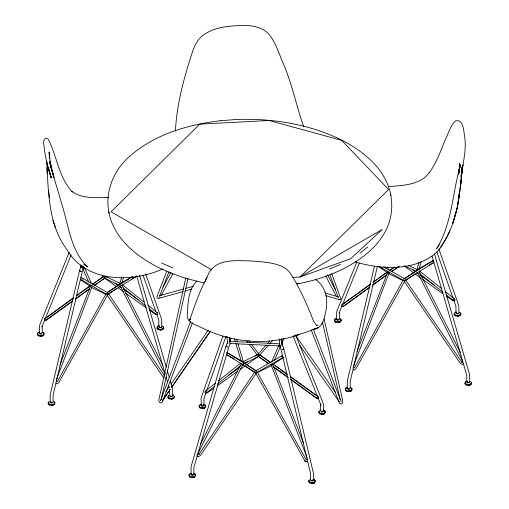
<?xml version="1.0" encoding="UTF-8"?>
<svg xmlns="http://www.w3.org/2000/svg" width="509" height="509" viewBox="0 0 509 509"><rect width="100%" height="100%" fill="white"/><g stroke="black" fill="none" stroke-linecap="round" stroke-linejoin="round"><path stroke-width="0.76" d="M191.429 473.338L190.207 473.567L189.03 474.808L189.819 476.22L192.097 476.908L192.097 477.722L194.413 477.257L195.73 475.75L194.801 473.796L193.369 473.338M201.532 404.203L200.311 404.432L199.121 405.749L199.929 407.085L202.2 407.773L202.2 408.587L204.516 408.123L205.7 406.882L204.904 404.661M309.841 479.631L308.772 480.642L309.567 482.055L311.718 482.736L311.718 483.55L314.161 483.092L315.472 481.584L314.543 479.631L313.029 479.166M319.945 410.496L318.869 411.584L319.671 412.92L321.822 413.601L321.822 414.415L324.265 413.957L325.569 412.519L324.653 410.489L323.132 410.031M459.131 171.463L459.633 163.173L459.156 171.558M462.127 167.945L461.472 176.464L462.159 167.569M462.089 169.026L462.147 167.766L461.071 177.399L462.159 167.855M461.93 170.598L462.089 167.537L461.027 181.961L458.73 198.192L459.748 191.18C457.515 212.838 451.044 234.948 437.059 252.012C415.109 271.621 381.375 269.668 355.015 261.849M175.414 131.118C176.68 105.318 183.335 80.206 191.212 55.723C193.49 48.355 196.245 40.688 202.487 35.713C214.461 26.557 230.539 25.73 245.039 25.45C253.59 25.577 262.714 27.607 268.797 34.046C275.821 42.54 278.83 53.553 283.252 63.491C292.128 83.89 296.365 105.847 303.644 126.779M461.746 173.932L461.892 171.368L461.421 177.908L462.108 168.034M307.614 458.927L306.972 459.907L306.081 459.5L256.88 371.557M459.347 168.937L459.582 165.641L459.137 171.285M459.112 171.896L459.652 167.016L458.685 173.34L460.257 164.668L459.742 167.601L459.85 167.054C452.386 194.203 451.807 224.106 436.633 248.57L437.944 246.929M459.124 171.609L459.258 170.038L458.564 174.651M41.032 336.385L41.032 335.571L43.176 334.884L43.965 333.541L42.762 332.237L44.092 334.146L43.176 335.698L41.032 336.385L38.589 335.934L37.272 334.197L38.169 332.472L39.683 332.008M51.873 405.482L51.873 404.668L54.018 403.981L54.794 402.568L53.604 401.334L54.921 403.173L54.018 404.795L51.873 405.482L49.43 405.037L48.1 403.529L49.01 401.569L49.01 402.384M159.279 325.754L157.854 326.212L156.95 327.936L158.267 329.679L160.589 330.131L160.589 329.317L162.861 328.623L163.65 327.281L162.441 325.976L163.364 327.427M168.695 396.123L168.695 395.315L167.906 397.465L169.109 398.776L171.431 399.228L171.431 398.42L173.703 397.72L174.479 396.307L173.283 395.073L172.061 394.85M336.812 318.22L335.297 318.685L334.4 320.409L335.717 322.146L338.161 322.598L338.161 321.783L340.305 321.096L341.094 319.754L339.891 318.443L339.999 318.978M349.002 391.695L349.002 390.88L351.146 390.193L351.923 388.781L350.733 387.54L352.05 389.385L351.146 391.007L349.002 391.695L346.559 391.243L345.229 389.436L346.139 387.782L347.653 387.317M457.718 316.344L457.718 315.529L459.99 314.836L460.779 313.493L459.57 312.182L460.899 314.098L459.99 315.65L457.718 316.344L455.396 315.885L454.079 314.148L454.982 312.424L456.408 311.966M467.249 381.063L465.824 381.521L464.908 383.481L466.238 384.989L468.56 385.44L468.56 384.626L470.831 383.932L471.608 382.52L470.526 381.508M459.054 171.915L459.462 167.964L459.016 171.889M453.163 299.375L453.086 300.176L453.627 300.743L446.228 294.832M462.293 167.945L461.568 173.677L461.873 171.431M459.01 172.106L459.271 170.063L459.016 171.883M462.299 167.881L461.16 175.707L462.98 164.897L461.784 171.1L462.573 167.327L462.452 167.919C464.233 157.968 466.091 147.864 464.812 137.716C463.584 132.474 464.119 118.985 455.644 120.824C449.88 125.984 448.251 134.465 444.65 141.108C440.323 152.064 436.175 163.294 429.157 172.875L429.475 172.43C420.281 185.251 402.473 185.384 388.24 186.657M459.341 194.031L460.308 187.293M230.322 341.883L230.889 338.008M459.932 165.953L459.322 169.974L459.512 168.702M458.673 174.002L458.902 172.589M457.725 204.898L459.538 192.268L457.158 208.136L452.736 223.483L457.158 208.136M243.556 363.394L243.391 361.994L226.931 352.584L227.345 353.176M185.791 277.971L158.865 399.813L158.833 400.946L159.552 402.422L160.176 402.702L161.124 402.893L162.015 402.422L162.536 401.321M161.588 397.834L188.012 278.461M79.519 270.686L81.147 271.469L79.519 270.686L50.194 394.806L50.086 402.104L50.556 402.727L52.662 402.619L53.063 401.945L53.063 395.239L82.388 271.119L83.603 267.791M374.465 266.15L347.323 381.018L347.214 388.316L347.685 388.94L349.791 388.831L350.192 388.157L350.192 381.451L377.328 266.582M272.894 364.158L272.086 365.265M226.009 346.037L227.37 346.966L226.009 346.037L191.021 466.906L191.168 474.852L193.274 474.954L193.865 474.337L193.865 467.625L228.853 346.756L230.303 343.562M37.392 333.885L38.589 335.126L38.589 335.934M48.221 402.912L49.43 404.222L49.43 405.037M157.077 327.624L158.267 328.865L158.267 329.679M167.906 396.651L169.109 397.962L169.109 398.776M334.521 320.097L335.717 321.332L335.717 322.146M345.35 389.124L346.559 390.435L346.559 391.243M454.206 313.837L455.396 315.077L455.396 315.885M465.035 382.863L466.238 384.174L466.238 384.989M119.615 285.085L119.456 284.372L121.734 276.864M52.567 402.377L51.676 403.077L50.894 402.899L50.455 402.492L50.703 401.665M416.674 270.864L419.079 262.262M122.001 282.406L123.604 277.1M418.901 269.376L421.42 261.041M79.633 270.101L81.103 266.239M222.987 336.023L201.1 397.987L201.271 405.718L202.347 406.061L203.963 405.272L203.963 398.56L206.069 392.585M206.864 390.346L225.856 336.595M199.929 407.085L199.929 407.9L202.2 408.587M189.819 476.22L189.819 477.035L192.097 477.722M319.671 412.92L319.671 413.734L321.822 414.415M309.567 482.055L309.567 482.869L311.718 483.55M190.697 321.236L160.526 400.545L161.62 399.043M162.435 401.582L192.517 322.668M353.609 365.583L389.016 273.257M59.909 365.131L90.328 286.243M56.2 380.108L91.9 287.114M357.038 351.344L387.54 272.563M166.736 271.31L157.039 296.353L156.944 297.81L158.305 298.497L183.31 291.536M159.463 296.359L168.905 271.952M173.283 395.887L173.283 395.073M69.192 252.292L39.39 325.925L39.25 333.077L39.715 333.63L40.879 333.859L42.228 332.924L42.228 326.212L41.961 326.975L71.165 254.818M356.784 262.065L336.519 312.132L336.379 319.289L336.843 319.843L338.008 320.072L339.357 319.13L339.357 312.424L339.089 313.188L342.067 305.826M342.665 304.35L359.354 263.121M39.25 333.077L39.524 332.415M170.318 395.786L170.451 396.645L171.234 396.823L172.246 396.123M170.273 380.815L172.621 389.086L172.347 396.358L170.241 396.466L169.643 395.849L169.643 389.442M336.379 319.289L336.653 318.621M338.86 319.563L338.682 320.008L337.193 320.085L336.754 319.677L337.06 319.226M467.447 381.998L467.58 382.857L468.363 383.035L469.374 382.329L468.935 381.922M199.121 405.749L199.789 407.76M189.03 474.808L189.685 476.895M318.869 411.584L319.537 413.594M308.772 480.642L309.434 482.729M226.142 345.458L227.892 341.762M271.691 361.874L278.919 345.077M274.485 360.194L280.389 346.578M281.63 343.715L284.111 337.982M259.017 354.544L258.502 355.53M119.545 284.658L119.768 283.685L132.397 276.489M449.841 230.742L446.705 237.372L440.272 248.087M347.214 388.316L347.494 387.724M318.087 325.13L316.363 325.442L317.05 325.741C312.583 321.771 311.699 314.874 308.893 309.701C304.974 300.195 300.552 290.893 295.583 281.891C292.3 276.342 289.265 269.91 283.119 267.015C273.034 262.065 261.441 261.836 250.473 260.913C234.312 260.589 213.074 258.248 206.972 277.545C199.56 291.142 194.61 305.833 189.622 320.409L190.563 318.545L189.832 319.525M200.311 404.432L200.311 405.247M205.038 404.897L205.7 406.882M190.207 473.567L190.092 474.102M194.801 474.604L194.801 473.796M324.653 411.304L324.653 410.489M243.098 363.948L197.918 453.583L198.192 454.753L197.925 454.378L198.618 454.569L198.319 454.709L199.114 454.289L198.803 454.505L254.697 372.124M205.032 281.362L206.972 277.545M200.559 443.988L241.221 363.623M433.102 261.022L433.452 260.353L403.701 279.034M318.787 327.421L312.908 329.577C320.282 329.062 323.756 322.07 324.755 315.688C328.591 303.09 327.51 287.381 315.459 279.505M161.27 295.258L172.901 273.562M416.572 270.508L416.896 269.897L433.509 260.423L433.057 261.041L433.452 260.353M163.115 287.038L171.024 272.347M157.077 328.439L157.593 327.497M171.431 399.228L173.703 398.534L174.479 396.307M334.521 320.912L335.297 318.685M468.56 385.44L470.831 384.747L471.608 382.52M105.999 293.986L57.46 381.413L56.162 381.629M107.393 295.252L58.675 382.813L57.358 383.678L56.187 383.786M403.128 280.198L354.588 367.625L353.698 368.032L353.042 367.059M404.521 281.464L355.804 369.025L354.487 369.89L353.316 369.998M38.169 332.472L38.035 333.02M157.854 326.212L157.854 327.026M346.139 387.782L346.139 388.596M465.824 381.521L465.824 382.335M257.592 354.709L257.777 354.385M145.701 274.046L161.677 319.525L161.786 326.67L161.506 327.262L160.437 327.605L158.808 326.823L159.209 326.154M160.589 330.131L162.861 329.438L163.771 327.885L163.65 327.281M338.161 322.598L340.305 321.911L341.221 320.358L341.094 319.754M438.904 249.073L458.806 305.737L458.914 312.882L458.634 313.474L457.566 313.818L455.937 313.035L456.338 312.367M90.43 285.683L90.061 286.312L90.43 286.904M438.332 246.331L439.407 244.689M46.274 319.716L45.167 320.555L44.518 320.174L44.328 319.321L73.379 297.854M39.931 333.013L39.626 333.465L40.828 333.98L41.553 333.796L41.42 332.937M50.455 402.492L50.76 402.04M161.417 327.096L160.392 327.726L159.304 327.204M343.403 305.928L342.996 306.526L369.808 287.063M347.889 388.252L347.583 388.704L348.805 389.29L349.511 389.035L349.378 388.176M458.545 313.309L457.515 313.938L456.433 313.417M434.444 253.876L469.61 374.624L469.75 381.903L469.476 382.571L467.37 382.679L466.772 382.062L467.179 381.464M256.033 373.523L200.139 455.803L198.733 456.528L197.664 456.522L196.646 455.822M321.51 324.437L321.898 323.864M170.292 389.283L162.638 400.392L169.853 389.939M210.242 331.251L171.622 387.349L210.421 331.149M166.029 391.472L169.173 386.91M170.967 384.301L208.251 330.188M272.767 364.559L272.436 364.406M200.985 405.126L201.449 404.502M321.414 410.967L321.287 411.826L322.012 412.01L323.209 411.488L322.903 411.043M283.837 348.85L282.221 349.638L283.837 348.85L313.372 472.867L313.487 480.165L313.022 480.789L310.91 480.687L310.509 480.019L310.509 473.306L280.968 349.295L279.74 345.974M190.888 474.191L191.346 473.637M108.061 293.744L107.094 294.647M405.189 279.956L404.222 280.86M258.248 353.952L266.073 345.127M267.639 343.359L269.725 341.005M259.584 355.25L268.453 345.248M269.496 344.071L272.627 340.54M204.516 408.123L204.516 407.308L205.7 406.067M194.413 477.257L194.413 476.443L195.602 475.132M324.265 413.957L324.265 413.143L325.442 411.902M314.161 483.092L314.161 482.277L315.351 480.967M196.862 281.083C188.215 289.57 188.012 302.365 187.414 313.69C185.613 322.254 194.731 324.437 200.762 327.249C231.086 342.805 267.314 346.222 299.496 334.375L294.361 335.94L306.163 332.192L317.896 327.745M206.858 392.401L206.323 392.967L214.416 386.535M106.82 293.909L107.329 294.361L107.813 293.858M404.941 280.071L404.458 280.574L403.949 280.122M43.176 335.698L43.176 334.884M54.018 404.795L54.018 403.981M162.861 329.438L162.861 328.623M173.703 398.534L173.703 397.72M340.305 321.911L340.305 321.096M351.146 391.007L351.146 390.193M459.99 315.65L459.99 314.836M470.831 384.747L470.831 383.932M131.182 155.086C114.15 168.829 104.326 191.607 109.104 213.341M159.661 297.74L160.087 297.339M104.714 277.271L105.299 276.718L105.051 276.241M256.695 372.079L255.48 372.823L304.866 460.906L306.189 461.765L307.36 461.867M226.206 354.334L255.473 372.69L256.447 372.168M215.262 383.334L205.299 391.249L204.968 392.624L205.776 393.145L207.748 392.554L213.907 388.246M218.374 380.859L240.789 363.051M217.528 384.06L240.566 365.755M131.742 154.558C156.632 133.676 189.055 124.438 220.791 120.665M359.971 253.107L367.924 246.903M433.687 262.568L404.922 280.637M76.573 295.538L89.972 285.803M72.679 300.851L45.867 320.314L72.246 301.404M75.873 298.535L89.915 288.336M370.507 284.067L341.781 304.923L341.647 306.386L342.296 306.768L343.473 306.373L370.018 287.152M373.059 282.215L387.101 272.016M373.002 284.741L387.044 274.548M47.248 316.916L73.601 297.95M76.814 295.634L79.385 293.788M80.67 292.86L89.024 286.847M92.88 284.073L103.811 276.209M75.459 299.088L89.603 288.915M94.101 285.676L103.741 278.735M370.088 284.62L341.838 304.993L342.595 304.827M373.943 281.846L377.156 279.536M378.441 278.608L386.795 272.595M389.366 270.743L394.513 267.04M372.588 285.301L386.732 275.121M391.873 271.424L398.941 266.334M228.916 375.05L239.179 367.702M241.743 365.863L243.028 364.947M244.95 363.566L247.52 361.734M255.213 356.224L257.14 354.843M217.114 385.949L237.639 371.252M240.203 369.419L245.332 365.742M246.617 364.826L258.158 356.561M92.358 284.353L103.893 276.368M45.689 318.17L44.709 318.787L45.384 318.602M94.356 285.454L104.714 278.289L118.75 285.046M107.806 292.23L119.456 284.168M107.978 294.596L116.955 288.387M118.877 287.057L120.798 285.727M137.125 275.967L107.329 294.361M165.819 378.053L166.837 377.347M389.487 270.565L394.609 267.015M391.485 271.666L399.253 266.29M404.286 278.887L416.585 270.374M405.107 280.809L414.084 274.599M463.966 363.56L462.948 364.266L461.892 364.272L460.48 363.547L404.362 281.471M283.538 357.458L272.207 365.068L270.852 364.724M281.362 356.593L282.635 355.746M107.24 292.414L132.461 276.832M281.662 344.752L282.247 344.408L283.723 348.264M256.466 372.741L283.532 357.127M131.977 278.977L136.787 276.215M429.106 265.189L433.916 262.428M255.442 371.023L282.514 355.416M243.124 361.695L257.847 354.519M244.409 363.35L258.375 356.542L268.809 363.674M206.73 390.836L205.483 391.338L206.221 391.243M257.331 372.626L271.348 365.793M162.944 268.917C131.373 282.909 86.237 282.896 66.794 249.474C48.081 224.094 48.425 191.352 46.733 161.302L46.758 161.792M329.374 269.076L340.368 264.425M41.044 336.252L43.31 335.558M51.886 405.355L54.151 404.655M338.173 322.464L340.438 321.771M349.015 391.561L351.28 390.867M160.602 330.004L162.995 329.298M335.164 319.232L336.958 318.704M171.444 399.101L173.836 398.394M457.731 316.21L460.123 315.51M468.573 385.313L470.965 384.607M184.837 291.11L191.708 289.201M159.813 295.589L183.488 289.017M185.779 288.38L193.414 286.255M279.67 345.439L280.631 345.197M83.069 266.595L82.134 266.786A1.292 0.687 -1.6 0 0 83.069 266.595L83.113 268.23A1.292 0.687 -1.6 0 0 83.412 267.403M202.2 407.773L204.516 407.308M192.097 476.908L194.413 476.443M296.862 283.907C339.891 276.769 401.009 246.75 390.562 193.993M202.188 408.453L204.631 407.995M321.822 413.601L324.265 413.143M192.084 477.588L194.527 477.13M311.718 482.736L314.161 482.277M321.809 414.281L324.379 413.83M311.705 483.416L314.269 482.965M297.593 283.532L299.127 283.278M91.365 285.969L92.104 285.854M388.494 272.175L389.232 272.067M317.489 396.645L318.157 396.829L315.605 394.965M453.716 299.012L454.448 299.107M119.462 284.442L119.882 284.404M220.48 120.767L234.051 119.666M292.802 277.411L299.89 277.042L350.548 258.769L382.24 229.489L299.89 277.042L388.596 189.507L341.673 140.363L269.108 120.487L199.776 124.151L111.089 211.776L212.018 270.012M108.423 197.498C96.265 197.715 82.382 198.936 71.947 191.518L72.367 191.899C58.529 177.463 57.18 156.32 48.247 139.173C44.69 135.744 42.629 142.017 43.895 144.868C44.926 156.18 47.738 167.251 51.326 178.004L50.06 174.021M234.452 119.583C269.77 118.012 305.858 123.343 338.071 138.333M230.055 341.405L279.403 343.81M279.963 345.923L230.023 343.486A1.292 0.763 -4.1 0 1 229.909 343.67M416.585 270.578L417.011 270.616M243.283 362.713L243.703 362.745L237.951 343.829M190.188 319.251L190.582 319.308M335.717 321.332L338.161 321.783M346.559 390.435L349.002 390.88M38.589 335.126L41.032 335.571M49.43 404.222L51.873 404.668M455.396 315.077L457.718 315.529M466.238 384.174L468.56 384.626M158.267 328.865L160.589 329.317M169.109 397.962L171.431 398.42M204.249 282.979L184.894 278.124L172.494 273.702M82.725 267.021L83.68 267.263M324.869 292.885L338.498 296.925M325.906 295.665L339.388 299.629L340.527 299.387L340.833 298.828L331.76 273.683M156.747 312.723L157.319 312.895M229.254 342.691L230.278 343.034M161.595 263.038L172.799 267.874M172.799 273.829L161.143 268.797C137.659 257.522 113.66 238.791 108.748 211.738M408.702 265.526L417.157 269.592M404.649 265.851L415.878 271.259M388.971 273.791L403.058 280.574M105.236 276.26L120.029 283.386M80.842 277.246L107.813 292.758M91.136 287.241L105.929 294.367M338.358 138.461C361.905 149.716 386.007 168.479 390.925 195.59M226.995 352.508L256.021 370.679M383.735 266.824L404.261 278.576M379.288 266.519L403.93 280.688M106.801 294.476L80.505 279.288M226.524 354.588L234.013 358.896M164.331 377.926L163.351 377.341L107.234 295.258M404.719 280.834L403.701 280.033M107.59 294.622L106.572 293.82M388.227 273.269L387.413 272.162M81.955 278.417L83.209 279.256M378.276 266.417L388.1 273.072M80.492 279.759L90.971 286.86M259.189 354.62L270.813 362.561M243.709 362.472L256.097 370.94M242.373 364.037L243.658 364.921M245.599 366.245L255.925 373.307M256.173 372.912L255.206 372.009M412.767 269.745L415.35 271.596M416.642 272.525L417.934 273.448M419.874 274.841L434.088 285.021M403.993 265.908L413.69 272.856M414.981 273.778L421.439 278.41M422.731 279.333L442.76 293.687M446.641 296.467L452.857 300.654L454.168 300.921L454.976 300.393L454.639 299.018L445.388 291.632M107.234 277.52L105.299 276.126L105.49 276.451M114.989 283.074L118.222 285.39M120.156 286.777L121.447 287.7M123.388 289.093L138.251 299.737M104.93 278.308L116.561 286.643M118.495 288.03L123.668 291.733M125.602 293.127L146.28 307.939M149.512 310.255L155.729 314.441L157.039 314.708L157.847 314.18L157.51 312.812L147.642 304.929M270.794 362.745L259.266 354.455L259.329 354.792M275.274 365.965L279.117 368.726M280.395 369.649L286.796 374.255M290.639 377.016L314.969 394.507M258.699 356.523L268.3 363.432M273.422 367.11L288.145 377.703M290.709 379.542L316.528 398.21L317.705 398.604L318.354 398.216L318.22 396.753L290.569 376.641M273.206 364.018L287.35 374.306M273.282 366.556L288.069 377.315M290.645 379.186L317.012 398.362L316.553 397.745L316.948 398.432L316.598 397.764M83.75 264.171L87.65 266.964C70.624 250.835 68.696 225.43 61.78 204.166C57.873 190.22 53.439 176.419 49.64 162.441L53.992 177.412M419.486 270.941L441.691 288.673M419.702 273.645L443.142 292.363M122.357 284.735L143.945 301.971M123.191 287.929L146.013 306.157M149.099 308.619L156.498 314.53L155.958 313.964M105.07 277.691L104.059 276.781M255.454 372.124L255.938 372.626M454.079 314.454L455.288 315.765M334.4 320.715L335.603 322.025M156.95 328.241L158.159 329.552M37.272 334.502L38.474 335.813M102.455 275.827L103.499 276.998M464.908 383.481L466.129 384.861M340.406 319.436L341.221 320.358M345.229 389.741L346.444 391.122M167.779 397.268L169.001 398.649M48.1 403.529L49.316 404.909M258.763 355.982L257.726 354.538M172.157 395.143L172.621 395.697M248.748 340.597L250.173 342.512M251.605 344.421L258.737 353.978M246.401 340.489L247.826 342.404M249.257 344.313L257.344 355.142M295.678 335.52L335.755 392.872M299.674 345.185L339.268 401.881M312.806 480.102L313.118 480.553L311.902 481.145L311.005 480.451M201.354 405.552L201.666 405.997L203.155 406.074L203.282 405.215M191.263 474.617L192.281 475.317L193.057 475.132L193.185 474.273M405.692 280.071L461.809 362.249L461.498 362.033L462.681 362.115L462.407 362.497L462.681 361.326L417.545 272.487M108.563 293.858L164.681 376.036M319.671 413.734L318.742 412.188M203.562 404.604L203.963 405.272M199.929 407.9L199 406.354M308.651 481.247L309.567 482.869M188.903 475.412L189.819 477.035M324.914 411.775L325.442 412.716M314.543 479.631L314.683 480.172M314.944 480.642L315.472 481.584M194.934 474.337L195.73 475.75M324.787 411.037L325.569 412.519M205.038 405.202L205.821 406.685M327.592 274.841L335.348 289.576M325.735 276.075L336.398 296.384M419.072 271.52L460.365 352.444M121.944 285.307L162.88 365.526M120.429 286.344L164.833 373.701M313.2 479.573L313.487 480.165M385.179 266.773L385.803 268.205M82.719 268.402L88.674 281.992M387.33 266.901L388.596 269.808M84.5 267.626L91.48 283.666M460.779 313.493L460.899 314.098M351.923 388.781L352.05 389.385M43.965 333.541L44.092 334.146M54.794 402.568L54.921 403.173M295.576 334.833L323.45 403.949L323.584 411.1L323.126 411.654L321.968 411.889L320.606 410.954L320.606 404.241L321.02 405.247L293.012 335.895M338.383 297.74L329.857 274.873M272.849 364.444L303.561 443.224M270.998 364.584L307.042 457.451M311.26 330.01L339.147 402.454L339.955 403.745L341.571 403.911L342.589 402.931L342.786 400.99L324.036 318.857M313.309 329.1L341.202 401.773M436.824 251.891L453.061 298.121M453.843 300.361L455.937 306.323L455.937 313.035M143.099 275.375L155.671 311.164M156.715 314.148L158.808 320.11L158.808 326.823M53.286 175.204L53.839 177.03L52.643 173.047L53.388 175.516M50.62 175.802L51.167 177.59L50.003 173.843M52.872 220.142L55.296 227.638M234.414 338.771L235.343 341.8M235.807 343.314L241.387 361.479M236.57 339.287L237.264 341.558M49.328 171.667L47.852 166.513M51.988 171.069L50.531 165.966M432.046 256.122L466.772 375.349L466.772 382.062M139.53 275.261L166.29 367.148M167.175 370.183L169.389 377.78M136.686 275.986L165.221 373.95M166.106 376.991L167.652 382.304M168.536 385.345L169.198 387.623M53.222 174.994L50.054 161.194L50.187 161.989L49.106 151.936L49.392 158.604M50.544 175.548L48.495 167.556L48.578 167.976M281.681 338.504L282.342 346.031L282.183 345.458M282.069 343.899L282.228 344.472A1.292 0.763 -4.1 0 0 282.069 343.899L281.738 339.274M229.915 341.921L229.756 341.354A1.292 0.763 -4.1 0 1 229.915 341.921L229.635 338.065M46.949 162.937L47.751 166.125M322.477 322.191L340.12 399.444M51.193 167.086L51.294 167.595L50.054 161.194M48.565 190.385L49.443 197.549M279.288 339.045L279.734 345.229M229.476 337.499L229.705 340.585M226.976 336.494L227.478 343.448M46.93 167.747L47.191 173.887M82.089 265.374L82.165 267.88M80.88 264.801L80.963 267.721M227.517 343.251A1.292 0.763 -4.1 0 1 227.828 342.888M227.167 336.863A1.292 0.763 -4.1 0 1 227.033 336.691M280.79 346.674A1.292 0.763 -4.1 0 1 279.988 346.368L279.848 346.196A1.292 0.763 -4.1 0 1 279.829 345.802M281.84 339.07A1.292 0.763 -4.1 0 1 280.618 339.719A1.292 0.763 -4.1 0 1 279.346 339.236M81.026 267.543A1.292 0.687 -1.6 0 1 81.173 267.384M461.625 175.338L461.027 181.961L461.625 175.338M461.281 179.365L460.537 186.027L461.281 179.365M340.012 299.629L338.771 299.483L340.012 299.629M306.189 461.765L304.866 460.906L306.189 461.765"/></g></svg>
